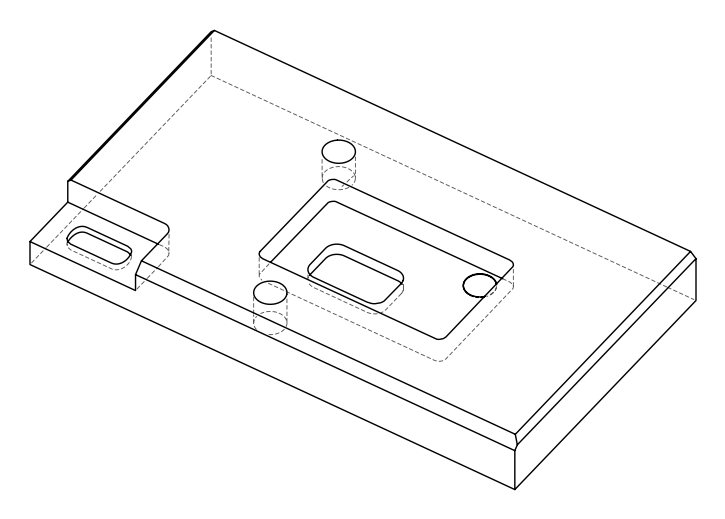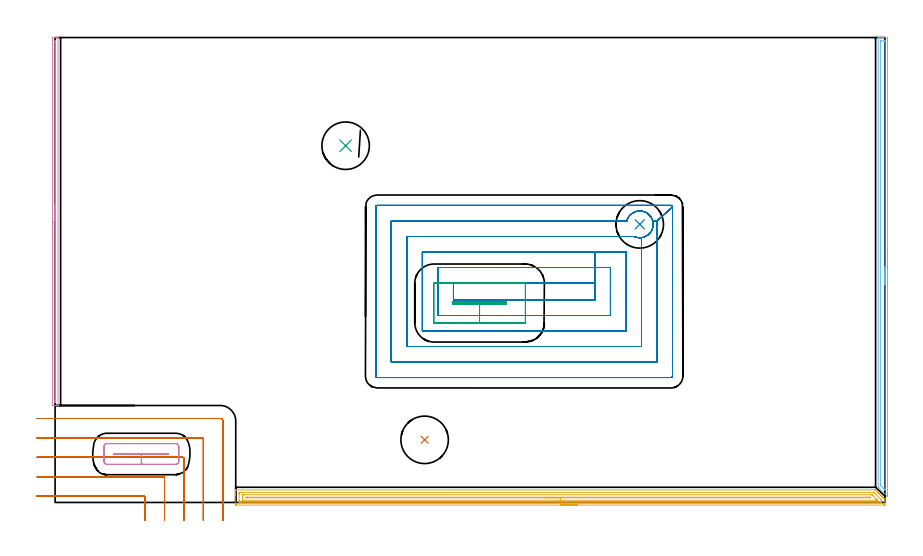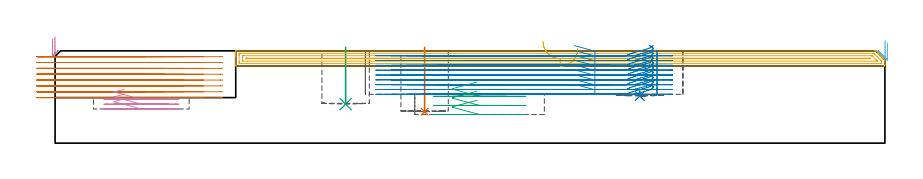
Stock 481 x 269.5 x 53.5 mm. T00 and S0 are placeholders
(PLAN: 10 operations, 5 tool changes, 76.4 min)
(1 INDEXABLE_INSERT_DRILL_BLIND_HOLE_FROM_SOLID | STEP1POCKET | NXT0302_026 | 0.15 min | 20750 mm3)
(2 INDEXABLE_INSERT_DRILL_BLIND_HOLE_FROM_SOLID_1 | STEP1POCKET_1 | NXT0302_026 | 0.02 min | 15352 mm3)
(3 INDEXABLE_INSERT_DRILL_BLIND_HOLE_FROM_SOLID_2 | STEP1POCKET_2 | NXT0302_026 | 0.13 min | 18141 mm3)
(4 AREA_MILL | FG_CHAMFER_SURFACE | UGT0205_001 | 3.55 min | 1103 mm3)
(5 AREA_MILL_1 | FG_CHAMFER_SURFACE_1 | UGT0205_001 | 12.15 min | 14775 mm3)
(6 AREA_MILL_2 | FG_CHAMFER_SURFACE_2 | UGT0205_001 | 4.41 min | 3828 mm3)
(7 MILL_CORNER_NOTCH_RECTANGULAR | CORNER_NOTCH_RECTANGULAR | UGT0201_133 | Follow Part, ap 3.75, ae 75% | 10.77 min | 158788 mm3)
(8 MILL_RECTANGULAR_POCKET | POCKET_RECTANGULAR_STRAIGHT | NXT0201_011 | Follow Part, ap 3, ae 75% | 42.09 min | 502505 mm3)
(9 MILL_RECTANGULAR_POCKET_1 | POCKET_RECTANGULAR_STRAIGHT_1 | UGT0201_105 | Follow Part, ap 5.5, ae 75% | 1.77 min | 38454 mm3)
(10 MILL_RECTANGULAR_POCKET_2 | POCKET_RECTANGULAR_STRAIGHT_2 | NXT0201_011 | Follow Part, ap 3, ae 75% | 1.35 min | 8431 mm3)
(TOOL NXT0302_026 | Index. Insert Drill 27.5mm [880-D2750L32-03] | D27.5 PA176 FL83 Z2)
(TOOL UGT0205_001 | Chamfer Mill 20 x 3 x 45 deg. | D20 FL50 Z2)
(TOOL UGT0201_133 | Carbide End Mill 15.0 | D15 FL30 Z4)
(TOOL NXT0201_011 | ENDMILL 12mm [2P460-1200-NA 1630] | D12 FL38 Z6)
(TOOL UGT0201_105 | End Mill 22 mm | D22 FL25 Z2)
(OP 1 INDEXABLE_INSERT_DRILL_BLIND_HOLE_FROM_SOLID)
G17 G21 G94 G90
T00 M6
G54
G17 G0 G90 X214.2 Y36.3 S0 M3
G43 Z63.5 H1
G94 G81 G98 Z18.2 F250. R55.5
G80
M5
M2
(OP 2 INDEXABLE_INSERT_DRILL_BLIND_HOLE_FROM_SOLID_1)
G17 G21 G94 G90
T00 M6
G54
G17 G0 G90 X338.9 Y161.2 S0 M3
G43 Z63.5 H1
G94 G81 G98 Z27.3 F250. R30.3
G80
M5
M2
(OP 3 INDEXABLE_INSERT_DRILL_BLIND_HOLE_FROM_SOLID_2)
G17 G21 G94 G90
T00 M6
G54
G17 G0 G90 X168.4 Y206.8 S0 M3
G43 Z63.5 H1
G94 G81 G98 Z22.6 F250. R55.5
G80
M5
M2
(OP 4 AREA_MILL)
G17 G21 G94 G90
T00 M6
G54
G17 G0 G90 X-1.5 Y152.85 S1061 M3
G43 Z63.5 H0
Z60.3
G94 G1 Y152.888 Z59.428 F250.
Y153.002 Z58.564
Y153.191 Z57.712
Y153.453 Z56.88
Y153.787 Z56.074
Y154.19 Z55.3
Y154.659 Z54.564
Y155.19 Z53.872
Y155.779 Z53.229
Y156.422 Z52.64
Y157.114 Z52.109
Y157.85 Z51.64
Y158.624 Z51.237
Y159.43 Z50.903
Y160.262 Z50.641
Y161.114 Z50.452
Y161.978 Z50.338
Y162.85 Z50.3
Y268.911
X-1.498 Y269.207 Z50.302
X-1.491 Y269.497 Z50.306
X-1.484 Y269.5 Z50.313
X-0.335 Z51.461
X0.224 Z52.024
X0.535 Z52.334
X1.511 Z53.31
X1.607 Y269.498 Z53.399
X1.697 Y269.49 Z53.488
X1.7 Y269.357 Z53.5
Y56.343
X1.697 Y56.21 Z53.488
X1.607 Y56.202 Z53.399
X1.511 Y56.2 Z53.309
X0.846 Z52.645
X0.224 Z52.024
X-0.335 Z51.461
X-0.615 Z51.182
X-1.205 Z50.591
X-1.484 Z50.313
X-1.492 Y56.203 Z50.306
X-1.5 Y56.494 Z50.3
Y162.85
X-0.086 Z51.714
X-0.085 Y266.618 Z51.715
X-0.084 Y266.872 Z51.716
X-0.081 Y267.129 Z51.719
X-0.074 Y267.49 Z51.726
X0.175 Y267.497 Z51.975
X0.259 Y267.493 Z52.059
X0.274 Y267.491 Z52.074
X0.279 Y267.465 Z52.079
X0.282 Y267.388 Z52.082
X0.285 Y267.129 Z52.085
X0.286 Y195.414 Z52.086
X0.285 Y58.309 Z52.085
X0.284 Y58.247 Z52.084
X0.281 Y58.217 Z52.081
X0.28 Y58.21 Z52.08
X0.218 Y58.207 Z52.018
X0.025 Y58.202 Z51.825
X-0.059 Y58.207 Z51.741
X-0.074 Y58.209 Z51.726
X-0.079 Y58.236 Z51.721
X-0.082 Y58.313 Z51.718
X-0.085 Y58.571 Z51.715
X-0.086 Y58.952 Z51.714
Y59.207
Y162.85
Y163.722 Z51.752
Y164.587 Z51.866
Y165.438 Z52.055
Y166.27 Z52.317
Y167.076 Z52.651
Y167.85 Z53.054
Y168.586 Z53.523
Y169.278 Z54.054
Y169.921 Z54.643
Y170.51 Z55.286
Y171.042 Z55.979
Y171.51 Z56.714
Y171.913 Z57.488
Y172.247 Z58.294
Y172.509 Z59.126
Y172.698 Z59.978
Y172.812 Z60.843
Y172.85 Z61.714
G0 Z63.5
M5
M2
(OP 5 AREA_MILL_1)
G17 G21 G94 G90
T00 M6
G54
G17 G0 G90 X302.85 Y-1.5 S1061 M3
G43 Z63.5 H0
Z54.7
G94 G1 X302.812 Z53.828 F250.
X302.698 Z52.964
X302.509 Z52.112
X302.247 Z51.28
X301.913 Z50.474
X301.51 Z49.7
X301.042 Z48.964
X300.51 Z48.272
X299.921 Z47.629
X299.278 Z47.04
X298.586 Z46.508
X297.85 Z46.04
X297.076 Z45.637
X296.27 Z45.303
X295.438 Z45.041
X294.586 Z44.852
X293.722 Z44.738
X292.85 Z44.7
X105.314 Y-1.499 Z44.701
X104.875 Y-1.495 Z44.703
X104.71 Y-1.492 Z44.706
X104.7 Y-1.062 Z45.135
Y4.221 Z50.415
Y4.772 Z50.969
Y5.101 Z51.297
Y5.652 Z51.848
Y5.982 Z52.177
Y6.641 Z52.84
Y6.973 Z53.172
X104.706 Y7.301 Z53.491
X104.709 Y7.305 Z53.495
X104.863 Y7.3 Z53.5
X475.083
X475.588 Y7.301 Z53.499
X475.786 Y7.115 Z53.312
X476.92 Y5.982 Z52.178
X477.02 Y5.88 Z52.08
X477.112 Y5.788 Z51.988
X477.214 Y5.688 Z51.884
X477.309 Y5.591 Z51.79
X477.41 Y5.491 Z51.69
X477.507 Y5.395 Z51.591
X477.599 Y5.302 Z51.501
X477.707 Y5.193 Z51.392
X477.801 Y5.101 Z51.297
X477.888 Y5.012 Z51.211
X478.005 Y4.895 Z51.095
X478.094 Y4.808 Z51.004
X478.178 Y4.723 Z50.922
X478.3 Y4.6 Z50.8
X478.387 Y4.514 Z50.71
X478.467 Y4.433 Z50.632
X478.6 Y4.3 Z50.499
X478.681 Y4.221 Z50.417
X478.757 Y4.144 Z50.343
X478.898 Y4.002 Z50.201
X478.974 Y3.927 Z50.124
X479.046 Y3.854 Z50.053
X479.196 Y3.705 Z49.904
X479.268 Y3.634 Z49.83
X479.336 Y3.565 Z49.764
X479.493 Y3.407 Z49.606
X479.561 Y3.34 Z49.537
X479.625 Y3.275 Z49.474
X479.791 Y3.109 Z49.308
X479.855 Y3.047 Z49.243
X479.914 Y2.986 Z49.185
X480.089 Y2.812 Z49.011
X480.148 Y2.753 Z48.95
X480.204 Y2.697 Z48.895
X480.386 Y2.514 Z48.713
X480.442 Y2.46 Z48.657
X480.593 Y2.307 Z48.507
X480.684 Y2.216 Z48.416
X480.881 Y2.02 Z48.217
X480.982 Y1.917 Z48.115
X480.999 Y1.893 Z48.089
X481. Y1.525 Z47.725
Y0.699 Z46.893
Y-0.511 Z45.686
X480.995 Y-1.062 Z45.132
X480.99 Y-1.49 Z44.704
X480.825 Y-1.494 Z44.702
X480.386 Y-1.5 Z44.7
X292.85
Y-0.086 Z46.114
X107.1 Y-0.085 Z46.115
X107.001 Y-0.084 Z46.116
X106.739 Y-0.079 Z46.121
X106.71 Y0.007 Z46.207
X106.704 Y0.209 Z46.409
X106.701 Y0.699 Z46.899
X106.7 Y1.093 Z47.293
Y4.615 Z50.815
X106.701 Y5.101 Z51.301
X106.703 Y5.492 Z51.692
X106.712 Y5.879 Z52.079
X107.1 Y5.884 Z52.084
X107.198 Y5.885 Z52.085
X474.233 Y5.886 Z52.086
X474.431 Y5.884 Z52.084
X474.53 Y5.881 Z52.081
X474.551 Y5.879 Z52.079
X474.594 Y5.844 Z52.044
X474.693 Y5.75 Z51.95
X475.028 Y5.421 Z51.621
X478.6 Y1.849 Z48.049
X478.864 Y1.579 Z47.779
X478.951 Y1.487 Z47.687
X478.99 Y1.43 Z47.63
X478.993 Y1.382 Z47.582
X478.998 Y1.187 Z47.387
X478.999 Y0.699 Z46.899
X478.997 Y0.308 Z46.508
X478.988 Y-0.079 Z46.121
X478.6 Y-0.084 Z46.116
X478.502 Y-0.085 Z46.115
X292.85 Y-0.086 Z46.114
Y1.328 Z47.528
X108.801 Y1.329 Z47.529
X108.733 Y1.33 Z47.53
X108.713 Y1.332 Z47.532
X108.709 Y1.334 Z47.534
X108.706 Y1.344 Z47.544
X108.702 Y1.396 Z47.596
X108.7 Y1.579 Z47.779
Y1.762 Z47.962
Y3.523 Z49.723
X108.702 Y4.221 Z50.421
X108.704 Y4.4 Z50.6
X108.709 Y4.459 Z50.659
X108.76 Y4.464 Z50.664
X108.886 Y4.467 Z50.667
X109.525 Y4.471 Z50.671
X472.988
X473.242 Y4.47 Z50.67
X473.496 Y4.465 Z50.665
X473.525 Y4.464 Z50.664
X473.542 Y4.451 Z50.651
X473.578 Y4.42 Z50.62
X473.647 Y4.354 Z50.554
X473.78 Y4.221 Z50.421
X475.921 Y2.079 Z48.279
X476.419 Y1.579 Z47.779
X476.58 Y1.413 Z47.613
X476.635 Y1.353 Z47.553
X476.647 Y1.335 Z47.535
X476.599 Y1.333 Z47.533
X476.43 Y1.331 Z47.531
X476.175 Y1.329 Z47.529
X475.921 Y1.328 Z47.528
X292.85
Y2.743 Z48.943
X111.277
X110.959 Y2.746 Z48.946
X110.8 Y2.749 Z48.949
X110.71 Y2.752 Z48.952
X110.707 Y2.797 Z48.997
X110.705 Y2.9 Z49.1
X110.707 Y3.003 Z49.203
X110.71 Y3.048 Z49.248
X110.8 Y3.051 Z49.251
X110.961 Y3.055 Z49.255
X111.246 Y3.057 Z49.257
X111.565
X471.744
X472.062 Y3.054 Z49.254
X472.349 Y3.05 Z49.25
X472.496 Y3.043 Z49.243
X472.644 Y2.896 Z49.096
X472.781 Y2.758 Z48.958
X472.668 Y2.75 Z48.95
X472.349 Y2.746 Z48.946
X472.062 Y2.743 Z48.943
X292.85
X291.978 Z48.981
X291.114 Z49.095
X290.262 Z49.283
X289.43 Z49.546
X288.624 Z49.88
X287.85 Z50.282
X287.114 Z50.751
X286.422 Z51.282
X285.779 Z51.872
X285.19 Z52.515
X284.658 Z53.207
X284.19 Z53.943
X283.787 Z54.716
X283.453 Z55.522
X283.191 Z56.354
X283.002 Z57.206
X282.888 Z58.071
X282.85 Z58.943
G0 Z63.5
M5
M2
(OP 6 AREA_MILL_2)
G17 G21 G94 G90
T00 M6
G54
G17 G0 G90 X482.5 Y146.45 S1061 M3
G43 Z63.5 H0
Z58.1
G94 G1 Y146.412 Z57.228 F250.
Y146.298 Z56.363
Y146.109 Z55.512
Y145.847 Z54.68
Y145.513 Z53.874
Y145.11 Z53.1
Y144.641 Z52.364
Y144.11 Z51.672
Y143.521 Z51.029
Y142.878 Z50.439
Y142.186 Z49.908
Y141.45 Z49.44
Y140.676 Z49.037
Y139.87 Z48.703
Y139.038 Z48.441
Y138.186 Z48.252
Y137.322 Z48.138
Y136.45 Z48.1
X482.499 Y3.552 Z48.101
Y3.529
X482.493 Y3.418 Z48.104
X482.453 Y3.454 Z48.146
X482.348 Y3.552 Z48.25
X477.257 Y8.642 Z53.342
X477.112 Y8.791 Z53.482
X477.104 Y8.804 Z53.489
X477.1 Y8.904 Z53.5
Y269.348
X477.103 Y269.49 Z53.488
X477.115 Y269.492 Z53.476
X477.434 Y269.5 Z53.165
X477.87 Z52.729
X478.474 Z52.121
X479.66 Z50.937
X480.242 Z50.352
X481.719 Z48.876
X482.01 Y269.497 Z48.585
X482.491 Y269.491 Z48.105
X482.494 Y269.389 Z48.103
X482.498 Y268.902 Z48.102
X482.5 Y268.408 Z48.1
Y136.45
X481.086 Z49.514
X481.085 Y7.566 Z49.515
X481.082 Y7.39 Z49.518
X481.079 Y7.304 Z49.521
X481.076 Y7.285 Z49.524
X481.051 Y7.307 Z49.549
X480.977 Y7.376 Z49.623
X480.784 Y7.566 Z49.816
X479.001 Y9.35 Z51.599
X478.638 Y9.72 Z51.962
X478.536 Y9.826 Z52.064
X478.521 Y9.884 Z52.079
X478.514 Y10.242 Z52.086
Y267.118
X478.516 Y267.331 Z52.084
X478.519 Y267.437 Z52.081
X478.521 Y267.481 Z52.079
X478.601 Y267.49 Z51.999
X478.982 Y267.498 Z51.618
X480.242 Y267.5 Z50.358
X480.748 Y267.499 Z49.852
X480.969 Y267.495 Z49.631
X481.068 Y267.49 Z49.532
X481.079 Y267.487 Z49.521
X481.081 Y267.472 Z49.519
X481.084 Y267.429 Z49.516
X481.085 Y267.339 Z49.515
X481.086 Y267.159 Z49.514
Y136.45
Y135.578 Z49.552
Y134.713 Z49.666
Y133.862 Z49.855
Y133.03 Z50.117
Y132.224 Z50.451
Y131.45 Z50.854
Y130.714 Z51.323
Y130.022 Z51.854
Y129.379 Z52.443
Y128.79 Z53.086
Y128.258 Z53.778
Y127.79 Z54.514
Y127.387 Z55.288
Y127.053 Z56.094
Y126.791 Z56.926
Y126.602 Z57.778
Y126.488 Z58.643
Y126.45 Z59.514
G0 Z63.5
M5
M2
(OP 7 MILL_CORNER_NOTCH_RECTANGULAR)
G17 G21 G94 G90
T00 M6
G54
G17 G0 G90 X52.2 Y-10.5 S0 M3
G43 Z63.5 H0
Z50.112
G94 G1 Y-7.5 F250.
Y2.955 F500.
G3 X51.455 Y3.7 R0.75
G1 X-7.5
X-10.5 F250.
G0 Z63.5
X63.45 Y-10.5
Z50.112
G1 Y-7.5
Y14.205 F500.
G3 X62.705 Y14.95 R0.75
G1 X-7.5
X-10.5 F250.
G0 Z63.5
X74.7 Y-10.5
Z50.112
G1 Y-7.5
Y25.455 F500.
G3 X73.955 Y26.2 R0.75
G1 X-7.5
X-10.5 F250.
G0 Z63.5
X85.95 Y-10.5
Z50.112
G1 Y-7.5
Y36.704 F500.
G3 X85.204 Y37.45 R0.75
G1 X-7.5
X-10.5 F250.
G0 Z63.5
X97.2 Y-10.5
Z50.112
G1 Y-7.5
Y47.2 F500.
G3 X95.7 Y48.7 R1.5
G1 X-7.5
X-10.5 F250.
G0 Z63.5
X52.2 Y-10.5
Z46.725
G1 Y-7.5
Y2.955 F500.
G3 X51.455 Y3.7 R0.75
G1 X-7.5
X-10.5 F250.
G0 Z63.5
X63.45 Y-10.5
Z46.725
G1 Y-7.5
Y14.205 F500.
G3 X62.705 Y14.95 R0.75
G1 X-7.5
X-10.5 F250.
G0 Z63.5
X74.7 Y-10.5
Z46.725
G1 Y-7.5
Y25.455 F500.
G3 X73.955 Y26.2 R0.75
G1 X-7.5
X-10.5 F250.
G0 Z63.5
X85.95 Y-10.5
Z46.725
G1 Y-7.5
Y36.704 F500.
G3 X85.204 Y37.45 R0.75
G1 X-7.5
X-10.5 F250.
G0 Z63.5
X97.2 Y-10.5
Z46.725
G1 Y-7.5
Y47.2 F500.
G3 X95.7 Y48.7 R1.5
G1 X-7.5
X-10.5 F250.
G0 Z63.5
X52.2 Y-10.5
Z43.337
G1 Y-7.5
Y2.955 F500.
G3 X51.455 Y3.7 R0.75
G1 X-7.5
X-10.5 F250.
G0 Z63.5
X63.45 Y-10.5
Z43.337
G1 Y-7.5
Y14.205 F500.
G3 X62.705 Y14.95 R0.75
G1 X-7.5
X-10.5 F250.
G0 Z63.5
X74.7 Y-10.5
Z43.337
G1 Y-7.5
Y25.455 F500.
G3 X73.955 Y26.2 R0.75
G1 X-7.5
X-10.5 F250.
G0 Z63.5
X85.95 Y-10.5
Z43.337
G1 Y-7.5
Y36.704 F500.
G3 X85.204 Y37.45 R0.75
G1 X-7.5
X-10.5 F250.
G0 Z63.5
X97.2 Y-10.5
Z43.337
G1 Y-7.5
Y47.2 F500.
G3 X95.7 Y48.7 R1.5
G1 X-7.5
X-10.5 F250.
G0 Z63.5
X52.2 Y-10.5
Z39.95
G1 Y-7.5
Y2.955 F500.
G3 X51.455 Y3.7 R0.75
G1 X-7.5
X-10.5 F250.
G0 Z63.5
X63.45 Y-10.5
Z39.95
G1 Y-7.5
Y14.205 F500.
G3 X62.705 Y14.95 R0.75
G1 X-7.5
X-10.5 F250.
G0 Z63.5
X74.7 Y-10.5
Z39.95
G1 Y-7.5
Y25.455 F500.
G3 X73.955 Y26.2 R0.75
G1 X-7.5
X-10.5 F250.
G0 Z63.5
X85.95 Y-10.5
Z39.95
G1 Y-7.5
Y36.704 F500.
G3 X85.204 Y37.45 R0.75
G1 X-7.5
X-10.5 F250.
G0 Z63.5
X97.2 Y-10.5
Z39.95
G1 Y-7.5
Y47.2 F500.
G3 X95.7 Y48.7 R1.5
G1 X-7.5
X-10.5 F250.
G0 Z63.5
X52.2 Y-10.5
Z36.562
G1 Y-7.5
Y2.955 F500.
G3 X51.455 Y3.7 R0.75
G1 X-7.5
X-10.5 F250.
G0 Z63.5
X63.45 Y-10.5
Z36.562
G1 Y-7.5
Y14.205 F500.
G3 X62.705 Y14.95 R0.75
G1 X-7.5
X-10.5 F250.
G0 Z63.5
X74.7 Y-10.5
Z36.562
G1 Y-7.5
Y25.455 F500.
G3 X73.955 Y26.2 R0.75
G1 X-7.5
X-10.5 F250.
G0 Z63.5
X85.95 Y-10.5
Z36.562
G1 Y-7.5
Y36.704 F500.
G3 X85.204 Y37.45 R0.75
G1 X-7.5
X-10.5 F250.
G0 Z63.5
X97.2 Y-10.5
Z36.562
G1 Y-7.5
Y47.2 F500.
G3 X95.7 Y48.7 R1.5
G1 X-7.5
X-10.5 F250.
G0 Z63.5
X52.2 Y-10.5
Z33.175
G1 Y-7.5
Y2.955 F500.
G3 X51.455 Y3.7 R0.75
G1 X-7.5
X-10.5 F250.
G0 Z63.5
X63.45 Y-10.5
Z33.175
G1 Y-7.5
Y14.205 F500.
G3 X62.705 Y14.95 R0.75
G1 X-7.5
X-10.5 F250.
G0 Z63.5
X74.7 Y-10.5
Z33.175
G1 Y-7.5
Y25.455 F500.
G3 X73.955 Y26.2 R0.75
G1 X-7.5
X-10.5 F250.
G0 Z63.5
X85.95 Y-10.5
Z33.175
G1 Y-7.5
Y36.704 F500.
G3 X85.204 Y37.45 R0.75
G1 X-7.5
X-10.5 F250.
G0 Z63.5
X97.2 Y-10.5
Z33.175
G1 Y-7.5
Y47.2 F500.
G3 X95.7 Y48.7 R1.5
G1 X-7.5
X-10.5 F250.
G0 Z63.5
X52.2 Y-10.5
Z29.787
G1 Y-7.5
Y2.955 F500.
G3 X51.455 Y3.7 R0.75
G1 X-7.5
X-10.5 F250.
G0 Z63.5
X63.45 Y-10.5
Z29.787
G1 Y-7.5
Y14.205 F500.
G3 X62.705 Y14.95 R0.75
G1 X-7.5
X-10.5 F250.
G0 Z63.5
X74.7 Y-10.5
Z29.787
G1 Y-7.5
Y25.455 F500.
G3 X73.955 Y26.2 R0.75
G1 X-7.5
X-10.5 F250.
G0 Z63.5
X85.95 Y-10.5
Z29.787
G1 Y-7.5
Y36.704 F500.
G3 X85.204 Y37.45 R0.75
G1 X-7.5
X-10.5 F250.
G0 Z63.5
X97.2 Y-10.5
Z29.787
G1 Y-7.5
Y47.2 F500.
G3 X95.7 Y48.7 R1.5
G1 X-7.5
X-10.5 F250.
G0 Z63.5
X52.2 Y-10.5
Z26.4
G1 Y-7.5
Y2.955 F500.
G3 X51.455 Y3.7 R0.75
G1 X-7.5
X-10.5 F250.
G0 Z63.5
X63.45 Y-10.5
Z26.4
G1 Y-7.5
Y14.205 F500.
G3 X62.705 Y14.95 R0.75
G1 X-7.5
X-10.5 F250.
G0 Z63.5
X74.7 Y-10.5
Z26.4
G1 Y-7.5
Y25.455 F500.
G3 X73.955 Y26.2 R0.75
G1 X-7.5
X-10.5 F250.
G0 Z63.5
X85.95 Y-10.5
Z26.4
G1 Y-7.5
Y36.704 F500.
G3 X85.204 Y37.45 R0.75
G1 X-7.5
X-10.5 F250.
G0 Z63.5
X97.2 Y-10.5
Z26.4
G1 Y-7.5
Y47.2 F500.
G3 X95.7 Y48.7 R1.5
G1 X-7.5
X-10.5 F250.
G0 Z63.5
M5
M2
(OP 8 MILL_RECTANGULAR_POCKET)
G17 G21 G94 G90
T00 M6
G54
G17 G0 G90 X344.405 Y166.644 S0 M3
G43 Z63.5 H1
Z56.5
G94 G1 X344.584 Y166.473 Z56.433 F250.
X345.199 Y165.722 Z56.173
X345.715 Y164.9 Z55.913
X346.125 Y164.02 Z55.653
X346.252 Y163.641 Z55.546
X346.376 Y163.267 Z55.44
X346.58 Y162.281 Z55.171
X346.655 Y161.277 Z54.901
X346.599 Y160.271 Z54.631
X346.414 Y159.281 Z54.361
X346.101 Y158.324 Z54.091
X345.668 Y157.415 Z53.821
X345.12 Y156.57 Z53.552
X344.468 Y155.803 Z53.282
X344.18 Y155.534 Z53.176
X343.58 Y155.024 Z52.965
X343.264 Y154.786 Z52.859
X342.392 Y154.276 Z52.589
X341.461 Y153.883 Z52.318
X340.487 Y153.614 Z52.047
X339.486 Y153.472 Z51.776
X338.476 Y153.46 Z51.506
X337.472 Y153.579 Z51.235
X336.493 Y153.826 Z50.964
X336.123 Y153.966 Z50.858
X335.848 Y154.073 Z50.779
X335.581 Y154.2 Z50.7
X203.9 F500.
Y90.4
X339.9
Y153.525
G0 X346.611 Y161.875 Z56.5
G1 X346.58 Y162.281 Z56.391 F250.
X346.376 Y163.267 Z56.121
X346.251 Y163.646 Z56.014
X346.125 Y164.02 Z55.908
X345.715 Y164.9 Z55.648
X345.199 Y165.722 Z55.388
X344.584 Y166.473 Z55.128
X343.881 Y167.142 Z54.868
X343.1 Y167.719 Z54.608
X342.253 Y168.193 Z54.348
X341.353 Y168.558 Z54.087
X340.516 Y168.786 Z53.855
X340.126 Y168.848 Z53.749
X339.737 Y168.91 Z53.644
X338.659 Y168.95 Z53.355
X337.587 Y168.841 Z53.066
X336.539 Y168.585 Z52.777
X335.537 Y168.187 Z52.488
X334.6 Y167.653 Z52.199
X333.746 Y166.996 Z51.91
X332.99 Y166.226 Z51.621
X332.75 Y165.914 Z51.515
X332.287 Y165.237 Z51.296
X332.081 Y164.897 Z51.189
X331.771 Y164.253 Z50.998
X331.521 Y163.583 Z50.806
X331.419 Y163.2 Z50.7
X194.9 F500.
Y81.4
X348.9
Y163.2
X346.384
G0 X301.054 Y117.4 Z56.5
G1 X312.9 Z53.326 F250.
Y127.2 Z50.7
X230.9 F500.
Y117.4
X312.9
Y127.2
Y136.2
X221.9
Y108.4
X321.9
Y136.2
X312.9
Y145.2
X212.9
Y99.4
X330.9
Y145.2
X312.9
G0 X348.9 Y163.2 Z53.7
G1 Z50.7 F250.
X357.9 Y171.3 F500.
G3 X357. Y172.2 R0.9
G1 X186.8
G3 X185.9 Y171.3 R0.9
G1 Y73.3
G3 X186.8 Y72.4 R0.9
G1 X357.
G3 X357.9 Y73.3 R0.9
G1 Y171.3
G3 X357.399 Y172.107 R0.9
G0 X344.405 Y166.644 Z53.7
G1 X344.587 Y166.471 Z53.633 F250.
X345.201 Y165.719 Z53.372
X345.718 Y164.896 Z53.112
X346.127 Y164.015 Z52.852
X346.252 Y163.641 Z52.746
X346.376 Y163.267 Z52.64
X346.58 Y162.281 Z52.371
X346.655 Y161.277 Z52.101
X346.599 Y160.271 Z51.831
X346.414 Y159.281 Z51.561
X346.101 Y158.324 Z51.291
X345.668 Y157.415 Z51.021
X345.12 Y156.57 Z50.752
X344.468 Y155.803 Z50.482
X344.18 Y155.534 Z50.376
X343.58 Y155.024 Z50.165
X343.264 Y154.786 Z50.059
X342.392 Y154.276 Z49.789
X341.461 Y153.883 Z49.518
X340.487 Y153.614 Z49.247
X339.486 Y153.472 Z48.976
X338.476 Y153.46 Z48.706
X337.472 Y153.579 Z48.435
X336.493 Y153.826 Z48.164
X336.123 Y153.966 Z48.058
X335.848 Y154.073 Z47.979
X335.581 Y154.2 Z47.9
X203.9 F500.
Y90.4
X339.9
Y153.525
G0 X346.611 Y161.875 Z53.7
G1 X346.58 Y162.281 Z53.591 F250.
X346.376 Y163.267 Z53.321
X346.252 Y163.641 Z53.215
X346.127 Y164.015 Z53.11
X345.718 Y164.896 Z52.849
X345.201 Y165.719 Z52.589
X344.587 Y166.471 Z52.329
X343.883 Y167.141 Z52.068
X343.101 Y167.718 Z51.808
X342.253 Y168.193 Z51.548
X341.353 Y168.558 Z51.287
X340.974 Y168.665 Z51.182
X340.593 Y168.769 Z51.076
X339.553 Y168.927 Z50.794
X338.501 Y168.944 Z50.512
X337.457 Y168.818 Z50.23
X336.439 Y168.552 Z49.949
X335.466 Y168.152 Z49.667
X334.556 Y167.624 Z49.385
X333.726 Y166.978 Z49.103
X332.99 Y166.226 Z48.821
X332.75 Y165.914 Z48.715
X332.287 Y165.237 Z48.496
X332.081 Y164.897 Z48.389
X331.771 Y164.253 Z48.198
X331.521 Y163.583 Z48.006
X331.419 Y163.2 Z47.9
X194.9 F500.
Y81.4
X348.9
Y163.2
X346.384
G0 X301.054 Y117.4 Z53.7
G1 X312.9 Z50.526 F250.
Y127.2 Z47.9
X230.9 F500.
Y117.4
X312.9
Y127.2
Y136.2
X221.9
Y108.4
X321.9
Y136.2
X312.9
Y145.2
X212.9
Y99.4
X330.9
Y145.2
X312.9
G0 X348.9 Y163.2 Z50.9
G1 Z47.9 F250.
X357.9 Y171.3 F500.
G3 X357. Y172.2 R0.9
G1 X186.8
G3 X185.9 Y171.3 R0.9
G1 Y73.3
G3 X186.8 Y72.4 R0.9
G1 X357.
G3 X357.9 Y73.3 R0.9
G1 Y171.3
G3 X357.399 Y172.107 R0.9
G0 X344.396 Y166.641 Z50.9
G1 X344.854 Y166.165 Z50.723 F250.
X345.502 Y165.262 Z50.425
X346.015 Y164.277 Z50.128
X346.383 Y163.229 Z49.83
X346.596 Y162.139 Z49.532
X346.653 Y161.029 Z49.235
X346.625 Y160.636 Z49.129
X346.596 Y160.244 Z49.024
X346.423 Y159.32 Z48.772
X346.141 Y158.424 Z48.52
X345.752 Y157.569 Z48.268
X345.263 Y156.767 Z48.017
X344.68 Y156.03 Z47.765
X344.178 Y155.532 Z47.576
X343.652 Y155.084 Z47.39
X343.341 Y154.843 Z47.285
X342.849 Y154.526 Z47.128
X342.5 Y154.343 Z47.023
X342.15 Y154.161 Z46.917
X341.261 Y153.817 Z46.661
X340.336 Y153.584 Z46.406
X339.391 Y153.465 Z46.151
X338.437 Y153.462 Z45.895
X337.491 Y153.576 Z45.64
X337.106 Y153.666 Z45.534
X336.6 Y153.803 Z45.393
X336.359 Y153.877 Z45.326
X336.123 Y153.966 Z45.258
X335.848 Y154.073 Z45.179
X335.581 Y154.2 Z45.1
X203.9 F500.
Y90.4
X339.9
Y153.525
G0 X346.61 Y161.871 Z50.9
G1 X346.596 Y162.139 Z50.828 F250.
X346.383 Y163.229 Z50.531
X346.015 Y164.277 Z50.233
X345.502 Y165.262 Z49.935
X344.854 Y166.165 Z49.638
X344.084 Y166.965 Z49.34
X343.208 Y167.647 Z49.042
X342.243 Y168.198 Z48.745
X341.353 Y168.558 Z48.487
X340.974 Y168.665 Z48.382
X340.593 Y168.769 Z48.276
X339.553 Y168.927 Z47.994
X338.501 Y168.944 Z47.712
X337.457 Y168.818 Z47.43
X336.439 Y168.552 Z47.149
X335.466 Y168.152 Z46.867
X334.556 Y167.624 Z46.585
X333.726 Y166.978 Z46.303
X332.99 Y166.226 Z46.021
X332.75 Y165.914 Z45.915
X332.291 Y165.243 Z45.698
X332.092 Y164.916 Z45.595
X331.927 Y164.571 Z45.493
X331.755 Y164.214 Z45.386
X331.521 Y163.583 Z45.206
X331.419 Y163.2 Z45.1
X194.9 F500.
Y81.4
X348.9
Y163.2
X346.38
G0 X301.054 Y117.4 Z50.9
G1 X312.9 Z47.726 F250.
Y127.2 Z45.1
X230.9 F500.
Y117.4
X312.9
Y127.2
Y136.2
X221.9
Y108.4
X321.9
Y136.2
X312.9
Y145.2
X212.9
Y99.4
X330.9
Y145.2
X312.9
G0 X348.9 Y163.2 Z48.1
G1 Z45.1 F250.
X357.9 Y171.3 F500.
G3 X357. Y172.2 R0.9
G1 X186.8
G3 X185.9 Y171.3 R0.9
G1 Y73.3
G3 X186.8 Y72.4 R0.9
G1 X357.
G3 X357.9 Y73.3 R0.9
G1 Y171.3
G3 X357.399 Y172.107 R0.9
G0 X344.404 Y166.648 Z48.1
G1 X345.01 Y165.972 Z47.857 F250.
X345.602 Y165.095 Z47.573
X346.07 Y164.147 Z47.29
X346.405 Y163.143 Z47.006
X346.601 Y162.104 Z46.723
X346.653 Y161.047 Z46.439
X346.626 Y160.654 Z46.334
X346.598 Y160.261 Z46.228
X346.411 Y159.272 Z45.959
X346.098 Y158.316 Z45.689
X345.664 Y157.408 Z45.419
X345.115 Y156.564 Z45.15
X344.463 Y155.798 Z44.88
X344.174 Y155.529 Z44.774
X343.652 Y155.084 Z44.59
X343.341 Y154.843 Z44.485
X342.849 Y154.526 Z44.328
X342.5 Y154.343 Z44.223
X342.15 Y154.161 Z44.117
X341.261 Y153.817 Z43.861
X340.336 Y153.584 Z43.606
X339.391 Y153.465 Z43.351
X338.437 Y153.462 Z43.095
X337.491 Y153.576 Z42.84
X337.106 Y153.666 Z42.734
X336.6 Y153.803 Z42.593
X336.359 Y153.877 Z42.526
X336.123 Y153.966 Z42.458
X335.848 Y154.073 Z42.379
X335.581 Y154.2 Z42.3
X203.9 F500.
Y90.4
X339.9
Y153.525
G0 X346.612 Y161.872 Z48.1
G1 X346.601 Y162.104 Z48.038 F250.
X346.405 Y163.143 Z47.754
X346.07 Y164.147 Z47.471
X345.602 Y165.095 Z47.188
X345.01 Y165.972 Z46.904
X344.304 Y166.759 Z46.621
X343.497 Y167.444 Z46.337
X342.605 Y168.012 Z46.054
X342.25 Y168.183 Z45.948
X341.895 Y168.354 Z45.842
X341.353 Y168.558 Z45.687
X340.974 Y168.665 Z45.582
X340.593 Y168.769 Z45.476
X339.553 Y168.927 Z45.194
X338.501 Y168.944 Z44.912
X337.457 Y168.818 Z44.63
X336.439 Y168.552 Z44.349
X335.466 Y168.152 Z44.067
X334.556 Y167.624 Z43.785
X333.726 Y166.978 Z43.503
X332.99 Y166.226 Z43.221
X332.75 Y165.914 Z43.115
X332.291 Y165.243 Z42.898
X332.092 Y164.916 Z42.795
X331.927 Y164.571 Z42.693
X331.755 Y164.214 Z42.586
X331.521 Y163.583 Z42.406
X331.419 Y163.2 Z42.3
X194.9 F500.
Y81.4
X348.9
Y163.2
X346.38
G0 X301.054 Y117.4 Z48.1
G1 X312.9 Z44.926 F250.
Y127.2 Z42.3
X230.9 F500.
Y117.4
X312.9
Y127.2
Y136.2
X221.9
Y108.4
X321.9
Y136.2
X312.9
Y145.2
X212.9
Y99.4
X330.9
Y145.2
X312.9
G0 X348.9 Y163.2 Z45.3
G1 Z42.3 F250.
X357.9 Y171.3 F500.
G3 X357. Y172.2 R0.9
G1 X186.8
G3 X185.9 Y171.3 R0.9
G1 Y73.3
G3 X186.8 Y72.4 R0.9
G1 X357.
G3 X357.9 Y73.3 R0.9
G1 Y171.3
G3 X357.399 Y172.107 R0.9
G0 X344.405 Y166.644 Z45.3
G1 X344.587 Y166.471 Z45.233 F250.
X345.201 Y165.719 Z44.972
X345.718 Y164.896 Z44.712
X346.127 Y164.015 Z44.452
X346.252 Y163.641 Z44.346
X346.376 Y163.267 Z44.241
X346.452 Y162.968 Z44.158
X346.522 Y162.581 Z44.052
X346.592 Y162.193 Z43.947
X346.655 Y161.2 Z43.68
X346.591 Y160.206 Z43.414
X346.4 Y159.229 Z43.147
X346.086 Y158.285 Z42.88
X345.653 Y157.389 Z42.613
X345.109 Y156.555 Z42.347
X344.463 Y155.798 Z42.08
X344.174 Y155.529 Z41.974
X343.58 Y155.024 Z41.765
X343.264 Y154.786 Z41.659
X342.392 Y154.276 Z41.389
X341.461 Y153.883 Z41.118
X340.487 Y153.614 Z40.847
X339.486 Y153.472 Z40.576
X338.476 Y153.46 Z40.306
X337.472 Y153.579 Z40.035
X336.493 Y153.826 Z39.764
X336.123 Y153.966 Z39.658
X335.848 Y154.073 Z39.579
X335.581 Y154.2 Z39.5
X203.9 F500.
Y90.4
X339.9
Y153.525
G0 X346.612 Y161.875 Z45.3
G1 X346.592 Y162.193 Z45.215 F250.
X346.522 Y162.581 Z45.109
X346.452 Y162.968 Z45.004
X346.376 Y163.267 Z44.921
X346.252 Y163.641 Z44.815
X346.127 Y164.015 Z44.71
X345.718 Y164.896 Z44.449
X345.201 Y165.719 Z44.189
X344.587 Y166.471 Z43.929
X343.883 Y167.141 Z43.668
X343.101 Y167.718 Z43.408
X342.253 Y168.193 Z43.148
X341.353 Y168.558 Z42.888
X340.974 Y168.665 Z42.782
X340.593 Y168.769 Z42.676
X339.553 Y168.927 Z42.394
X338.501 Y168.944 Z42.112
X337.457 Y168.818 Z41.831
X336.439 Y168.552 Z41.549
X335.466 Y168.152 Z41.267
X334.556 Y167.624 Z40.985
X333.726 Y166.978 Z40.703
X332.99 Y166.226 Z40.421
X332.75 Y165.914 Z40.315
X332.287 Y165.237 Z40.096
X332.081 Y164.897 Z39.989
X331.771 Y164.253 Z39.798
X331.521 Y163.583 Z39.606
X331.419 Y163.2 Z39.5
X194.9 F500.
Y81.4
X348.9
Y163.2
X346.384
G0 X301.054 Y117.4 Z45.3
G1 X312.9 Z42.126 F250.
Y127.2 Z39.5
X230.9 F500.
Y117.4
X312.9
Y127.2
Y136.2
X221.9
Y108.4
X321.9
Y136.2
X312.9
Y145.2
X212.9
Y99.4
X330.9
Y145.2
X312.9
G0 X348.9 Y163.2 Z42.5
G1 Z39.5 F250.
X357.9 Y171.3 F500.
G3 X357. Y172.2 R0.9
G1 X186.8
G3 X185.9 Y171.3 R0.9
G1 Y73.3
G3 X186.8 Y72.4 R0.9
G1 X357.
G3 X357.9 Y73.3 R0.9
G1 Y171.3
G3 X357.399 Y172.107 R0.9
G0 X344.405 Y166.644 Z42.5
G1 X344.586 Y166.471 Z42.433 F250.
X345.201 Y165.719 Z42.172
X345.718 Y164.896 Z41.912
X346.127 Y164.015 Z41.652
X346.252 Y163.641 Z41.546
X346.376 Y163.267 Z41.441
X346.58 Y162.281 Z41.171
X346.655 Y161.277 Z40.901
X346.599 Y160.271 Z40.631
X346.414 Y159.281 Z40.361
X346.101 Y158.324 Z40.091
X345.668 Y157.415 Z39.821
X345.12 Y156.57 Z39.552
X344.468 Y155.803 Z39.282
X344.18 Y155.534 Z39.176
X343.58 Y155.024 Z38.965
X343.264 Y154.786 Z38.859
X342.392 Y154.276 Z38.589
X341.461 Y153.883 Z38.318
X340.487 Y153.614 Z38.047
X339.486 Y153.472 Z37.776
X338.476 Y153.46 Z37.506
X337.472 Y153.579 Z37.235
X336.493 Y153.826 Z36.964
X336.123 Y153.966 Z36.858
X335.848 Y154.073 Z36.779
X335.581 Y154.2 Z36.7
X203.9 F500.
Y90.4
X339.9
Y153.525
G0 X346.611 Y161.875 Z42.5
G1 X346.58 Y162.281 Z42.391 F250.
X346.376 Y163.267 Z42.121
X346.252 Y163.641 Z42.015
X346.127 Y164.015 Z41.91
X345.718 Y164.896 Z41.649
X345.201 Y165.719 Z41.389
X344.586 Y166.471 Z41.129
X343.883 Y167.141 Z40.868
X343.101 Y167.718 Z40.608
X342.253 Y168.193 Z40.348
X341.353 Y168.558 Z40.088
X340.974 Y168.665 Z39.982
X340.593 Y168.769 Z39.876
X339.553 Y168.927 Z39.594
X338.501 Y168.944 Z39.312
X337.457 Y168.818 Z39.031
X336.439 Y168.552 Z38.749
X335.466 Y168.152 Z38.467
X334.556 Y167.624 Z38.185
X333.726 Y166.978 Z37.903
X332.99 Y166.226 Z37.621
X332.75 Y165.914 Z37.515
X332.287 Y165.237 Z37.296
X332.081 Y164.897 Z37.189
X331.771 Y164.253 Z36.998
X331.521 Y163.583 Z36.806
X331.419 Y163.2 Z36.7
X194.9 F500.
Y81.4
X348.9
Y163.2
X346.384
G0 X301.054 Y117.4 Z42.5
G1 X312.9 Z39.326 F250.
Y127.2 Z36.7
X230.9 F500.
Y117.4
X312.9
Y127.2
Y136.2
X221.9
Y108.4
X321.9
Y136.2
X312.9
Y145.2
X212.9
Y99.4
X330.9
Y145.2
X312.9
G0 X348.9 Y163.2 Z39.7
G1 Z36.7 F250.
X357.9 Y171.3 F500.
G3 X357. Y172.2 R0.9
G1 X186.8
G3 X185.9 Y171.3 R0.9
G1 Y73.3
G3 X186.8 Y72.4 R0.9
G1 X357.
G3 X357.9 Y73.3 R0.9
G1 Y171.3
G3 X357.399 Y172.107 R0.9
G0 X344.405 Y166.644 Z39.7
G1 X344.586 Y166.471 Z39.633 F250.
X345.201 Y165.719 Z39.372
X345.718 Y164.896 Z39.112
X346.127 Y164.015 Z38.852
X346.252 Y163.641 Z38.746
X346.376 Y163.267 Z38.641
X346.58 Y162.281 Z38.371
X346.655 Y161.277 Z38.101
X346.599 Y160.271 Z37.831
X346.414 Y159.281 Z37.561
X346.101 Y158.324 Z37.291
X345.668 Y157.415 Z37.022
X345.12 Y156.57 Z36.752
X344.468 Y155.803 Z36.482
X344.18 Y155.534 Z36.376
X343.58 Y155.024 Z36.165
X343.264 Y154.786 Z36.059
X342.392 Y154.276 Z35.789
X341.461 Y153.883 Z35.518
X340.487 Y153.614 Z35.247
X339.486 Y153.472 Z34.976
X338.476 Y153.46 Z34.706
X337.472 Y153.579 Z34.435
X336.493 Y153.826 Z34.164
X336.123 Y153.966 Z34.058
X335.848 Y154.073 Z33.979
X335.581 Y154.2 Z33.9
X203.9 F500.
Y90.4
X339.9
Y153.525
G0 X346.611 Y161.875 Z39.7
G1 X346.58 Y162.281 Z39.591 F250.
X346.376 Y163.267 Z39.321
X346.252 Y163.641 Z39.215
X346.127 Y164.015 Z39.11
X345.718 Y164.896 Z38.849
X345.201 Y165.719 Z38.589
X344.586 Y166.471 Z38.329
X343.883 Y167.141 Z38.069
X343.101 Y167.718 Z37.808
X342.253 Y168.193 Z37.548
X341.353 Y168.558 Z37.288
X340.974 Y168.665 Z37.182
X340.593 Y168.769 Z37.076
X339.553 Y168.927 Z36.794
X338.501 Y168.944 Z36.512
X337.457 Y168.818 Z36.231
X336.439 Y168.552 Z35.949
X335.466 Y168.152 Z35.667
X334.556 Y167.624 Z35.385
X333.726 Y166.978 Z35.103
X332.99 Y166.226 Z34.821
X332.75 Y165.914 Z34.715
X332.287 Y165.237 Z34.496
X332.081 Y164.897 Z34.389
X331.771 Y164.253 Z34.198
X331.521 Y163.583 Z34.006
X331.419 Y163.2 Z33.9
X194.9 F500.
Y81.4
X348.9
Y163.2
X346.384
G0 X301.054 Y117.4 Z39.7
G1 X312.9 Z36.526 F250.
Y127.2 Z33.9
X230.9 F500.
Y117.4
X312.9
Y127.2
Y136.2
X221.9
Y108.4
X321.9
Y136.2
X312.9
Y145.2
X212.9
Y99.4
X330.9
Y145.2
X312.9
G0 X348.9 Y163.2 Z36.9
G1 Z33.9 F250.
X357.9 Y171.3 F500.
G3 X357. Y172.2 R0.9
G1 X186.8
G3 X185.9 Y171.3 R0.9
G1 Y73.3
G3 X186.8 Y72.4 R0.9
G1 X357.
G3 X357.9 Y73.3 R0.9
G1 Y171.3
G3 X357.399 Y172.107 R0.9
G0 X344.404 Y166.643 Z36.9
G1 X344.655 Y166.396 Z36.805 F250.
X345.243 Y165.661 Z36.553
X345.737 Y164.861 Z36.301
X346.131 Y164.006 Z36.049
X346.255 Y163.632 Z35.944
X346.378 Y163.258 Z35.838
X346.452 Y162.969 Z35.758
X346.522 Y162.582 Z35.653
X346.592 Y162.194 Z35.547
X346.655 Y161.202 Z35.281
X346.591 Y160.209 Z35.014
X346.401 Y159.233 Z34.748
X346.087 Y158.289 Z34.481
X345.656 Y157.393 Z34.215
X345.113 Y156.56 Z33.948
X344.468 Y155.803 Z33.682
X344.18 Y155.534 Z33.576
X343.584 Y155.027 Z33.367
X343.344 Y154.847 Z33.286
X343.092 Y154.685 Z33.206
X342.758 Y154.473 Z33.1
X341.813 Y154.016 Z32.819
X340.814 Y153.689 Z32.537
X339.781 Y153.5 Z32.256
X338.732 Y153.451 Z31.974
X337.686 Y153.543 Z31.693
X336.661 Y153.774 Z31.411
X336.289 Y153.906 Z31.305
X335.928 Y154.035 Z31.203
X335.582 Y154.2 Z31.1
X203.9 F500.
Y90.4
X339.9
Y153.525
G0 X346.612 Y161.876 Z36.9
G1 X346.592 Y162.194 Z36.815 F250.
X346.522 Y162.582 Z36.709
X346.452 Y162.969 Z36.604
X346.378 Y163.258 Z36.524
X346.255 Y163.632 Z36.418
X346.131 Y164.006 Z36.313
X345.737 Y164.861 Z36.06
X345.243 Y165.661 Z35.808
X344.655 Y166.396 Z35.556
X343.984 Y167.055 Z35.304
X343.673 Y167.298 Z35.199
X343.363 Y167.541 Z35.093
X342.875 Y167.858 Z34.937
X342.365 Y168.138 Z34.781
X342.004 Y168.296 Z34.676
X341.643 Y168.455 Z34.57
X341.353 Y168.559 Z34.487
X340.973 Y168.665 Z34.382
X340.702 Y168.739 Z34.306
X340.427 Y168.794 Z34.231
X340.04 Y168.871 Z34.125
X339.062 Y168.953 Z33.863
X338.082 Y168.91 Z33.6
X337.115 Y168.745 Z33.337
X336.176 Y168.459 Z33.074
X335.281 Y168.057 Z32.811
X334.443 Y167.546 Z32.548
X333.676 Y166.934 Z32.285
X332.993 Y166.229 Z32.022
X332.752 Y165.917 Z31.916
X332.286 Y165.236 Z31.695
X332.082 Y164.897 Z31.589
X331.772 Y164.253 Z31.398
X331.523 Y163.583 Z31.206
X331.421 Y163.2 Z31.1
X194.9 F500.
Y81.4
X348.9
Y163.2
X346.384
G0 X301.054 Y117.4 Z36.9
G1 X312.9 Z33.726 F250.
Y127.2 Z31.1
X230.9 F500.
Y117.4
X312.9
Y127.2
Y136.2
X221.9
Y108.4
X321.9
Y136.2
X312.9
Y145.2
X212.9
Y99.4
X330.9
Y145.2
X312.9
G0 X348.9 Y163.2 Z34.1
G1 Z31.1 F250.
X357.9 Y171.3 F500.
G3 X357. Y172.2 R0.9
G1 X186.8
G3 X185.9 Y171.3 R0.9
G1 Y73.3
G3 X186.8 Y72.4 R0.9
G1 X357.
G3 X357.9 Y73.3 R0.9
G1 Y171.3
G3 X357.399 Y172.107 R0.9
G0 X344.407 Y166.645 Z34.1
G1 X344.577 Y166.481 Z34.037 F250.
X344.831 Y166.179 Z33.931
X345.084 Y165.877 Z33.825
X345.672 Y164.978 Z33.537
X346.131 Y164.006 Z33.25
X346.255 Y163.632 Z33.144
X346.378 Y163.258 Z33.038
X346.452 Y162.969 Z32.959
X346.522 Y162.582 Z32.853
X346.592 Y162.194 Z32.748
X346.655 Y161.201 Z32.481
X346.591 Y160.208 Z32.214
X346.401 Y159.231 Z31.948
X346.086 Y158.287 Z31.681
X345.654 Y157.391 Z31.414
X345.111 Y156.557 Z31.148
X344.465 Y155.8 Z30.881
X344.177 Y155.531 Z30.775
X343.584 Y155.027 Z30.567
X343.344 Y154.846 Z30.486
X343.091 Y154.685 Z30.406
X342.757 Y154.472 Z30.3
X341.873 Y154.04 Z30.036
X340.941 Y153.722 Z29.772
X339.977 Y153.525 Z29.509
X338.995 Y153.449 Z29.245
X338.012 Y153.498 Z28.981
X337.043 Y153.67 Z28.717
X336.186 Y153.933 Z28.477
X335.938 Y154.031 Z28.406
X335.582 Y154.2 Z28.3
X203.9 F500.
Y90.4
X339.9
Y153.524
G0 X346.612 Y161.875 Z34.1
G1 X346.592 Y162.194 Z34.014 F250.
X346.522 Y162.582 Z33.909
X346.452 Y162.969 Z33.803
X346.378 Y163.258 Z33.723
X346.255 Y163.632 Z33.618
X346.131 Y164.006 Z33.512
X345.672 Y164.978 Z33.224
X345.084 Y165.877 Z32.937
X344.831 Y166.179 Z32.831
X344.577 Y166.481 Z32.725
X343.972 Y167.065 Z32.5
X343.307 Y167.58 Z32.275
X342.591 Y168.02 Z32.049
X341.831 Y168.381 Z31.824
X341.459 Y168.512 Z31.718
X341.218 Y168.596 Z31.65
X340.973 Y168.665 Z31.582
X340.702 Y168.739 Z31.506
X340.427 Y168.794 Z31.431
X340.04 Y168.871 Z31.325
X339.062 Y168.953 Z31.063
X338.082 Y168.91 Z30.8
X337.115 Y168.745 Z30.537
X336.176 Y168.459 Z30.274
X335.281 Y168.057 Z30.011
X334.443 Y167.546 Z29.748
X333.676 Y166.934 Z29.485
X332.993 Y166.229 Z29.222
X332.752 Y165.917 Z29.116
X332.286 Y165.236 Z28.895
X332.082 Y164.897 Z28.789
X331.772 Y164.253 Z28.598
X331.523 Y163.583 Z28.406
X331.421 Y163.2 Z28.3
X194.9 F500.
Y81.4
X348.9
Y163.2
X346.384
G0 X301.054 Y117.4 Z34.1
G1 X312.9 Z30.926 F250.
Y127.2 Z28.3
X230.9 F500.
Y117.4
X312.9
Y127.2
Y136.2
X221.9
Y108.4
X321.9
Y136.2
X312.9
Y145.2
X212.9
Y99.4
X330.9
Y145.2
X312.9
G0 X348.9 Y163.2 Z31.3
G1 Z28.3 F250.
X357.9 Y171.3 F500.
G3 X357. Y172.2 R0.9
G1 X186.8
G3 X185.9 Y171.3 R0.9
G1 Y73.3
G3 X186.8 Y72.4 R0.9
G1 X357.
G3 X357.9 Y73.3 R0.9
G1 Y171.3
G3 X357.399 Y172.107 R0.9
G0 Z63.5
M5
M2
(OP 9 MILL_RECTANGULAR_POCKET_1)
G17 G21 G94 G90
T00 M6
G54
G17 G0 G90 X244.619 Y116.2 S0 M3
G43 Z63.5 H0
Z35.414
G94 G1 X230.5 Z31.631 F250.
Y115. Z31.309
X246.05 Z27.143
X261.6 F500.
Y116.2
X230.5
Y115.
X246.05
Y104.
X272.4
G3 X272.6 Y104.2 R0.2
G1 Y127.
G3 X272.4 Y127.2 R0.2
G1 X219.7
G3 X219.5 Y127. R0.2
G1 Y104.2
G3 X219.7 Y104. R0.2
G1 X246.05
X247.05
G0 X244.619 Y116.2 Z30.143
G1 X230.5 Z26.36 F250.
Y115. Z26.038
X246.05 Z21.871
X261.6 F500.
Y116.2
X230.5
Y115.
X246.05
Y104.
X272.4
G3 X272.6 Y104.2 R0.2
G1 Y127.
G3 X272.4 Y127.2 R0.2
G1 X219.7
G3 X219.5 Y127. R0.2
G1 Y104.2
G3 X219.7 Y104. R0.2
G1 X246.05
X247.05
G0 X244.619 Y116.2 Z24.871
G1 X230.5 Z21.088 F250.
Y115. Z20.767
X246.05 Z16.6
X261.6 F500.
Y116.2
X230.5
Y115.
X246.05
Y104.
X272.4
G3 X272.6 Y104.2 R0.2
G1 Y127.
G3 X272.4 Y127.2 R0.2
G1 X219.7
G3 X219.5 Y127. R0.2
G1 Y104.2
G3 X219.7 Y104. R0.2
G1 X246.05
X247.05
G0 Z63.5
M5
M2
(OP 10 MILL_RECTANGULAR_POCKET_2)
G17 G21 G94 G90
T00 M6
G54
G17 G0 G90 X40.037 Y28.16 S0 M3
G43 Z63.5 H1
Z31.225
G94 G1 X34.24 Z29.672 F250.
Y28.04 Z29.64
X50. Z25.417
X65.76 F500.
Y28.16
X34.24
Y28.04
X50.
Y22.1
X69.9
G3 X71.7 Y23.9 R1.8
G1 Y32.3
G3 X69.9 Y34.1 R1.8
G1 X30.1
G3 X28.3 Y32.3 R1.8
G1 Y23.9
G3 X30.1 Y22.1 R1.8
G1 X50.
X51.
G0 X40.037 Y28.16 Z28.417
G1 X34.24 Z26.863 F250.
Y28.04 Z26.831
X50. Z22.608
X65.76 F500.
Y28.16
X34.24
Y28.04
X50.
Y22.1
X69.9
G3 X71.7 Y23.9 R1.8
G1 Y32.3
G3 X69.9 Y34.1 R1.8
G1 X30.1
G3 X28.3 Y32.3 R1.8
G1 Y23.9
G3 X30.1 Y22.1 R1.8
G1 X50.
X51.
G0 X40.037 Y28.16 Z25.608
G1 X34.24 Z24.055 F250.
Y28.04 Z24.023
X50. Z19.8
X65.76 F500.
Y28.16
X34.24
Y28.04
X50.
Y22.1
X69.9
G3 X71.7 Y23.9 R1.8
G1 Y32.3
G3 X69.9 Y34.1 R1.8
G1 X30.1
G3 X28.3 Y32.3 R1.8
G1 Y23.9
G3 X30.1 Y22.1 R1.8
G1 X50.
X51.
G0 Z63.5
M5
M2
